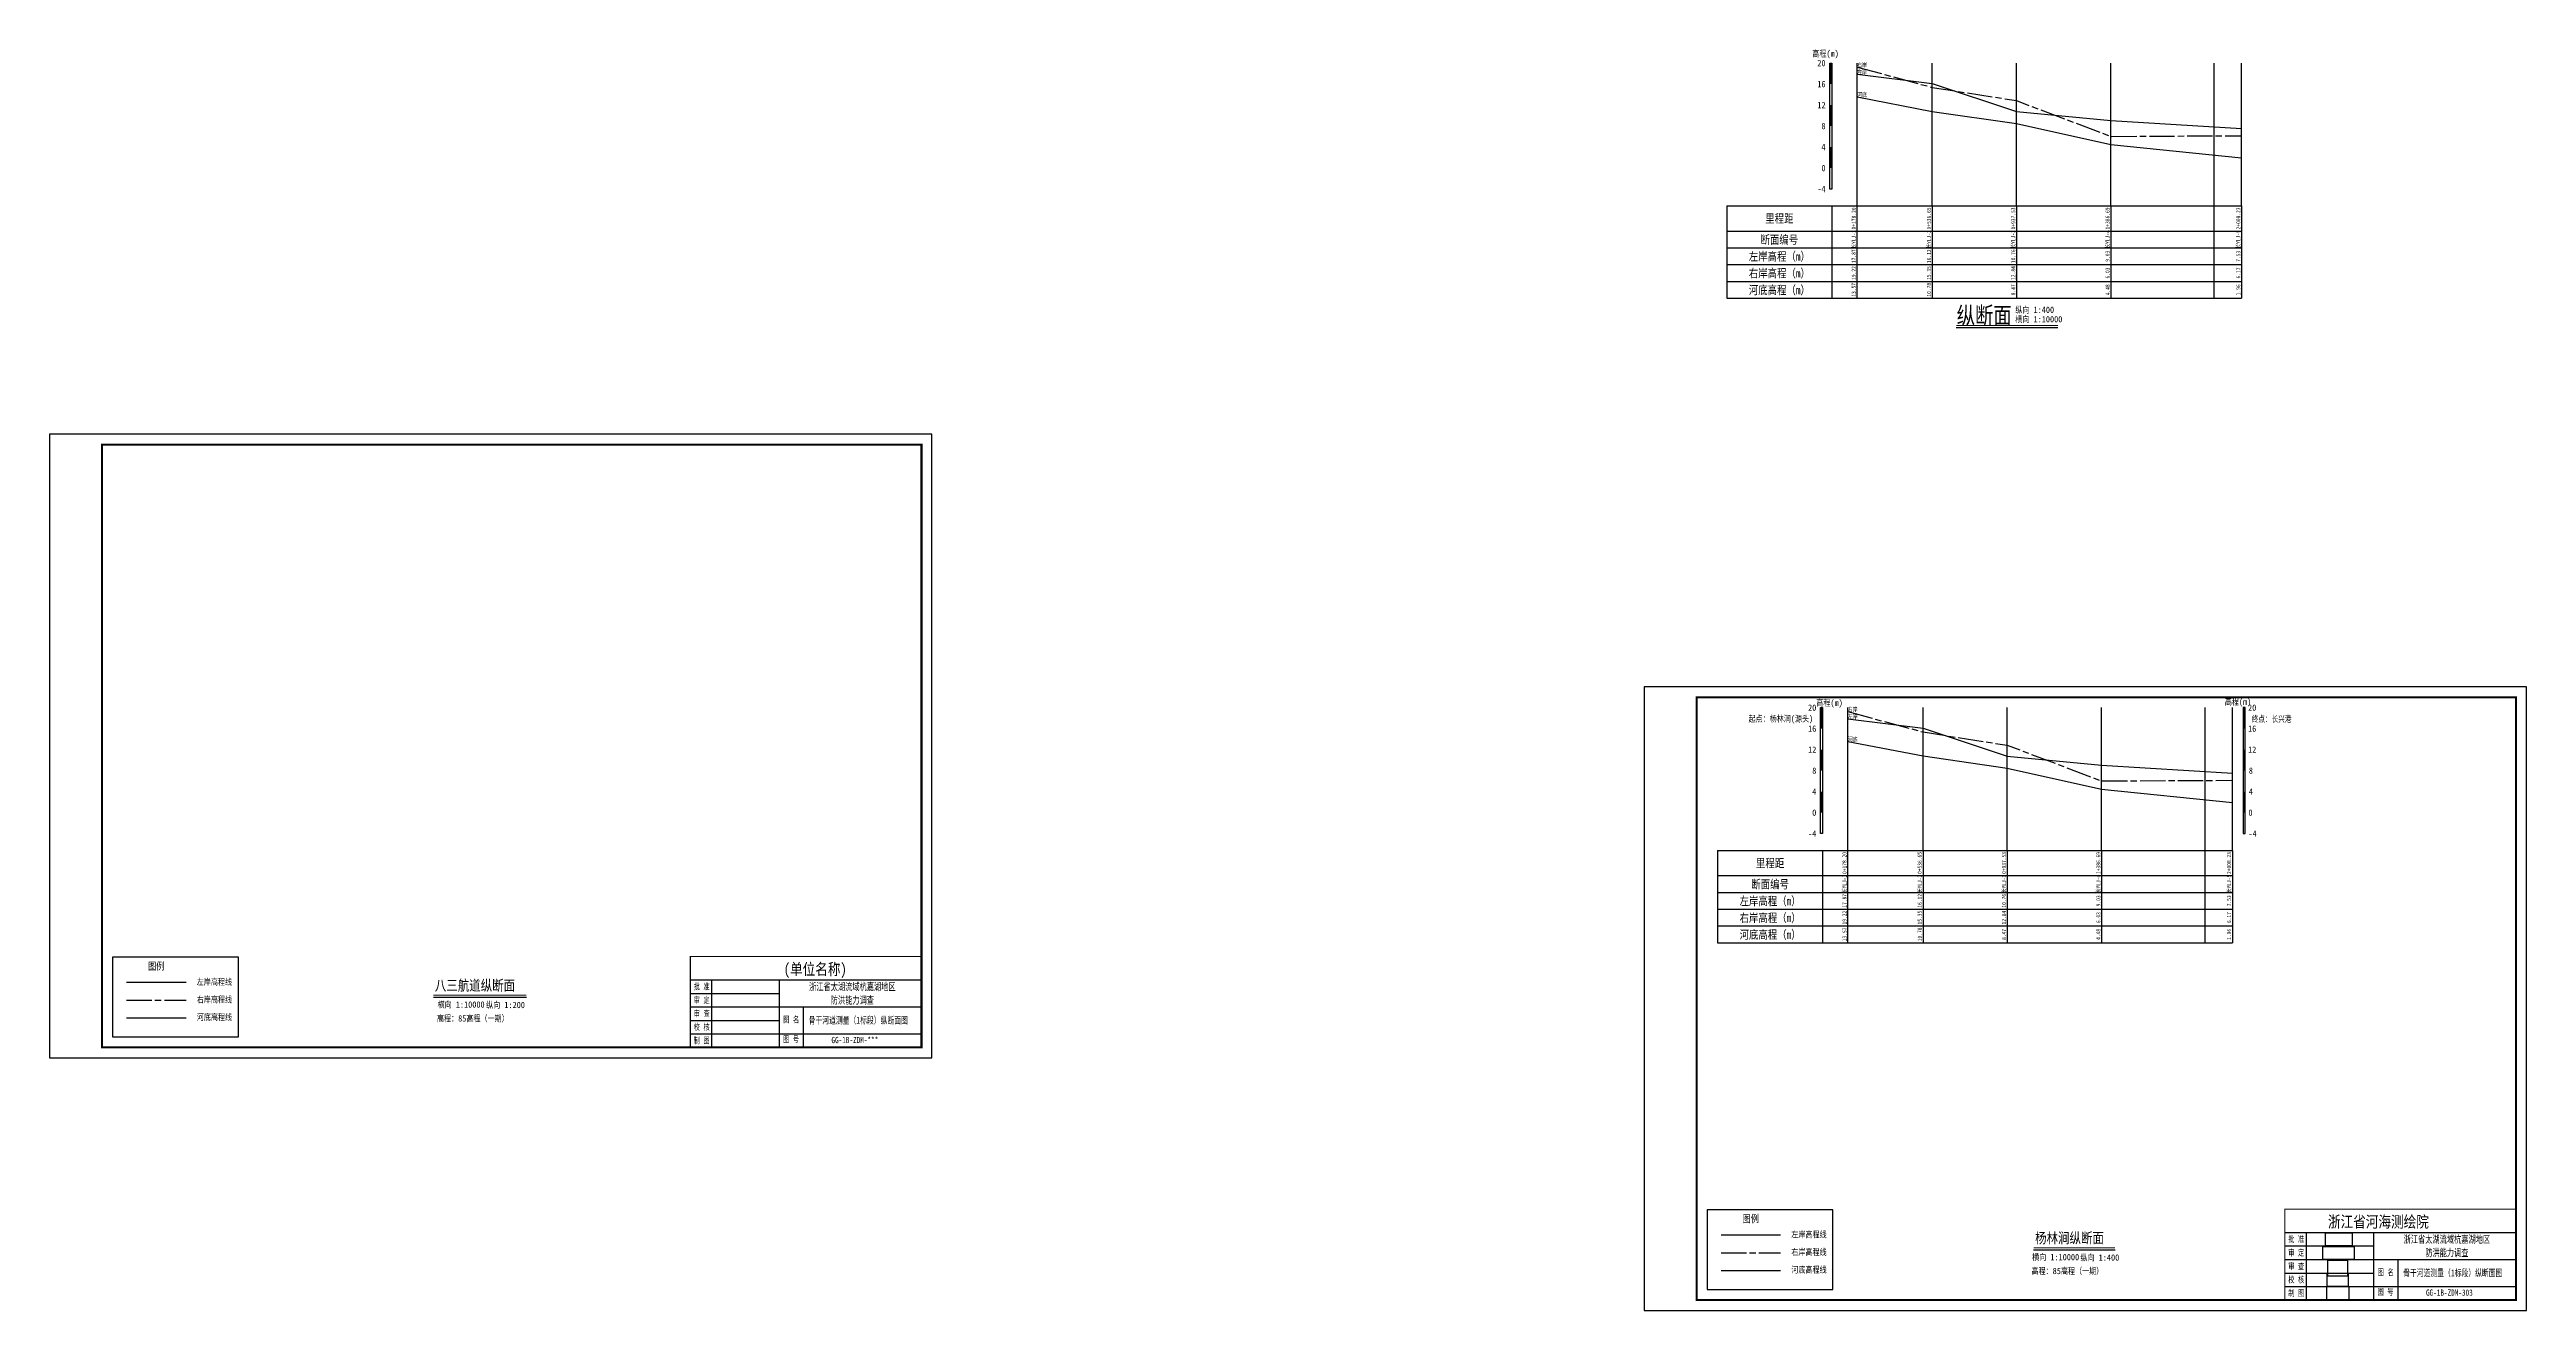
# Model space of a CAD drawing. Extents: x 532727 to 533906, y 3419736 to 3420336.
import ezdxf
from ezdxf.enums import TextEntityAlignment as Align

# ---------------------------------------------------------------- set-up
doc = ezdxf.new("R2010")
doc.units = 0
doc.header["$LTSCALE"] = 0.5
doc.linetypes.add('ACAD_ISO08W100', pattern=[36, 24, -3, 6, -3])
doc.layers.get('0').update_dxf_attribs({"linetype": 'CONTINUOUS'})
for name, color, linetype, lineweight in [('00右岸断面线', 5, 'ACAD_ISO08W100', 30), ('00左岸断面线', 6, 'CONTINUOUS', 30), ('00河底高程', 2, 'CONTINUOUS', 30), ('xxxx', 6, 'CONTINUOUS', 30)]:
    doc.layers.add(name, color=color, linetype=linetype, lineweight=lineweight)
for name, color, linetype in [('tab', 9, 'CONTINUOUS'), ('TEXT', 7, 'CONTINUOUS'), ('zdm1', 2, 'CONTINUOUS'), ('zh', 9, 'CONTINUOUS'), ('图框', 7, 'CONTINUOUS'), ('标注', 7, 'CONTINUOUS'), ('纵断面曲线名称', 7, 'CONTINUOUS'), ('高程标尺', 3, 'CONTINUOUS')]:
    doc.layers.add(name, color=color, linetype=linetype)
doc.styles.add('HZ', font='fangsong_GB2312.ttf', dxfattribs={"width": 0.8})
doc.styles.add('tk2', font='fangsong_GB2312.ttf', dxfattribs={"width": 0.8})
doc.styles.add('黑体2', font='simhei.ttf', dxfattribs={"width": 0.75, "height": 3})
picture_1 = doc.add_image_def('image1.tif', size_in_pixel=(413, 175))
picture_2 = doc.add_image_def('image2.tif', size_in_pixel=(364, 223))
picture_3 = doc.add_image_def('image3.tif', size_in_pixel=(379, 181))
picture_4 = doc.add_image_def('image4.tif', size_in_pixel=(244, 153))
picture_5 = doc.add_image_def('image5.tif', size_in_pixel=(332, 273))

# ---------------------------------------------------------------- blocks, each defined once
blk = doc.blocks.new('A$C0B9647FD')
at = {"lineweight": 100, "const_width": 0.5}
blk.add_lwpolyline([(0, 43.3), (-110, 43.3), (-110, 0), (0, 0), (0, 43.3)], dxfattribs=at)
at = {"layer": 'TEXT', "color": 0}
for p, q in [((-110, 32.1, 0), (0, 32.1, 0)), ((-110, 25.7, 0), (-67.8, 25.7, 0)), ((-99.9, 32.1, 0), (-99.9, 6.4, 0)), ((-67.8, 32.1, 0), (-67.8, 6.4, 0)), ((-110, 19.3, 0), (-67.8, 19.3, 0)), ((-110, 12.8, 0), (-67.8, 12.8, 0)), ((-67.8, 19.3, 0), (0, 19.3, 0)), ((-56.3, 19.3, 0), (-56.3, 0, 0)), ((-110, 6.4, 0), (0, 6.4, 0)), ((-99.9, 6.4, 0), (-99.9, 0, 0)), ((-67.8, 6.4, 0), (-67.8, 0, 0))]:
    blk.add_line(p, q, dxfattribs=at)
at = {"layer": 'TEXT', "color": 7, "ltscale": 8, "style": 'tk2'}
for tag, p, height, width in [('浙江省水利水电技术咨询中心', (-89.5, 34.5, 0), 5.5, 0.8), ('批准', (-108.4, 27.5, 0), 3, 0.7), ('审定', (-108.4, 21, 0), 3, 0.7), ('审 查', (-108.4, 14.6, 0), 3, 0.7), ('图名', (-65.8, 11.7, 0), 3, 0.7), ('校 核', (-108.4, 8.2, 0), 3, 0.7), ('制 图', (-108.4, 1.8, 0), 3, 0.7), ('图号', (-65.9, 2.4, 0), 3, 0.7)]:
    blk.add_attdef(tag, p, '', height=height, dxfattribs=dict(at, width=width))
at = {"layer": 'TEXT', "color": 0, "style": 'tk2', "width": 0.7}
for tag, height, p in [('浙江省太湖流域杭嘉湖地区', 3.5, (-32.9, 28.9, -206.7)), ('防洪能力调查', 3.5, (-32.9, 22.5, -206.7)), ('骨干河道测量（*标段）水系图', 3.3, (-30.1, 12.9, -206.7)), ('HJH-01', 3, (-31.7, 3.5, -206.7))]:
    blk.add_attdef(tag, text='', height=height, dxfattribs=at).set_placement(p, align=Align.MIDDLE_CENTER)
blk = doc.blocks.new('A$C72737839')
at = {"linetype": 'Continuous'}
blk.add_lwpolyline([(59.9, 0), (59.9, 37.9), (0, 37.9)], dxfattribs=at)
at = {"linetype": 'Continuous', "flags": 128}
for points in [[(0, 37.9), (0, 0)], [(0, 0), (59.9, 0)]]:
    blk.add_lwpolyline(points, dxfattribs=at)
at = {"layer": '00右岸断面线', "color": 5, "lineweight": 30}
blk.add_line((6.7, 17.5), (35, 17.5), dxfattribs=at)
at = {"layer": '00河底高程', "color": 2, "lineweight": 30}
blk.add_line((6.7, 9.1), (35, 9.1), dxfattribs=at)
at = {"layer": 'xxxx', "color": 6, "lineweight": 30}
blk.add_line((6.7, 26), (35, 26), dxfattribs=at)
at = {"layer": 'tab', "color": 0, "style": 'HZ', "width": 0.8}
blk.add_text('图例', height=3.5, dxfattribs=at).set_placement((20.8, 33.8), align=Align.MIDDLE)
at = {"layer": 'zdm1', "linetype": 'Continuous', "style": 'HZ', "width": 0.8}
for s, p in [('左岸高程线', (48.5, 26.3)), ('右岸高程线', (48.5, 17.9)), ('河底高程线', (48.5, 9.5))]:
    blk.add_text(s, height=3, dxfattribs=at).set_placement(p, align=Align.MIDDLE)

msp = doc.modelspace()

# ---------------------------------------------------------------- linework, layer by layer
at = {"layer": '00右岸断面线', "flags": 128}
for points in [[(533587.6, 3420327.8), (533623.4, 3420318.1), (533663.5, 3420311.8), (533708.4, 3420294.8), (533770.6, 3420295.1)], [(533583.2, 3420020.8), (533619, 3420011.1), (533659.1, 3420004.8), (533704, 3419987.8), (533766.2, 3419988.1)]]:
    msp.add_lwpolyline(points, dxfattribs=at)
at = {"layer": '00左岸断面线', "flags": 128}
for points in [[(533587.6, 3420324.4), (533623.4, 3420320), (533663.5, 3420306.6), (533708.4, 3420302.3), (533770.6, 3420298.5)], [(533583.2, 3420017.4), (533619, 3420013), (533659.1, 3419999.6), (533704, 3419995.3), (533766.2, 3419991.5)]]:
    msp.add_lwpolyline(points, dxfattribs=at)
at = {"layer": '00河底高程', "flags": 128}
for points in [[(533587.6, 3420313.6), (533623.4, 3420306.7), (533663.5, 3420300.9), (533708.4, 3420290.9), (533770.6, 3420284.6)], [(533583.2, 3420006.6), (533619, 3419999.7), (533659.1, 3419993.9), (533704, 3419983.9), (533766.2, 3419977.6)]]:
    msp.add_lwpolyline(points, dxfattribs=at)
at = {"layer": 'tab'}
for p, q in [((533525.6, 3420261.7), (533770.6, 3420261.7)), ((533525.6, 3420261.7), (533525.6, 3420217.7)), ((533575.6, 3420261.7), (533575.6, 3420217.7)), ((533587.6, 3420217.7), (533587.6, 3420261.7)), ((533623.4, 3420261.7), (533623.4, 3420217.7)), ((533663.5, 3420261.7), (533663.5, 3420217.7)), ((533708.4, 3420261.7), (533708.4, 3420217.7)), ((533757.6, 3420217.7), (533757.6, 3420261.7)), ((533770.6, 3420261.7), (533770.6, 3420217.7)), ((533525.6, 3420249.7), (533770.6, 3420249.7)), ((533525.6, 3420241.7), (533770.6, 3420241.7)), ((533525.6, 3420233.7), (533770.6, 3420233.7)), ((533525.6, 3420225.7), (533770.6, 3420225.7)), ((533525.6, 3420217.7), (533770.6, 3420217.7)), ((533521.2, 3419954.7), (533521.2, 3419910.7)), ((533521.2, 3419954.7), (533766.2, 3419954.7)), ((533521.2, 3419954.7), (533521.2, 3419910.7)), ((533571.2, 3419954.7), (533571.2, 3419910.7)), ((533583.2, 3419910.7), (533583.2, 3419954.7)), ((533619, 3419954.7), (533619, 3419910.7)), ((533659.1, 3419954.7), (533659.1, 3419910.7)), ((533704, 3419954.7), (533704, 3419910.7)), ((533753.2, 3419910.7), (533753.2, 3419954.7)), ((533766.2, 3419954.7), (533766.2, 3419910.7)), ((533521.2, 3419942.7), (533766.2, 3419942.7)), ((533521.2, 3419934.7), (533766.2, 3419934.7)), ((533521.2, 3419926.7), (533766.2, 3419926.7)), ((533521.2, 3419918.7), (533766.2, 3419918.7)), ((533521.2, 3419910.7), (533766.2, 3419910.7))]:
    msp.add_line(p, q, dxfattribs=at)
at = {"layer": 'tab', "color": 9, "const_width": 0.5, "flags": 128}
msp.add_lwpolyline([(533634.8, 3420204.7), (533683.2, 3420204.7)], dxfattribs=at)
at = {"layer": 'tab', "color": 9, "flags": 128}
msp.add_lwpolyline([(533634.8, 3420203.7), (533683.2, 3420203.7)], dxfattribs=at)
at = {"layer": 'zh', "color": 6}
for p, q in [((533587.6, 3420261.7), (533587.6, 3420329.7)), ((533623.4, 3420261.7), (533623.4, 3420329.7)), ((533663.5, 3420261.7), (533663.5, 3420329.7)), ((533708.4, 3420261.7), (533708.4, 3420329.7)), ((533770.6, 3420261.7), (533770.6, 3420329.7)), ((533583.2, 3419954.7), (533583.2, 3420022.7)), ((533619, 3419954.7), (533619, 3420022.7)), ((533659.1, 3419954.7), (533659.1, 3420022.7)), ((533704, 3419954.7), (533704, 3420022.7)), ((533766.2, 3419954.7), (533766.2, 3420022.7))]:
    msp.add_line(p, q, dxfattribs=at)
at = {"layer": 'zh'}
for p, q in [((533757.6, 3420261.7), (533757.6, 3420329.7)), ((533753.2, 3419954.7), (533753.2, 3420022.7))]:
    msp.add_line(p, q, dxfattribs=at)
at = {"layer": '图框', "flags": 128}
for points in [[(532727.3, 3419855.9), (533147.3, 3419855.9), (533147.3, 3420152.9), (532727.3, 3420152.9)], [(533486.2, 3419735.6), (533906.2, 3419735.6), (533906.2, 3420032.6), (533486.2, 3420032.6)]]:
    msp.add_lwpolyline(points, close=True, dxfattribs=at)
at = {"layer": '图框', "const_width": 1, "flags": 128}
for points in [[(532752.3, 3419860.9), (533142.3, 3419860.9), (533142.3, 3420147.9), (532752.3, 3420147.9)], [(533511.2, 3419740.6), (533901.2, 3419740.6), (533901.2, 3420027.6), (533511.2, 3420027.6)]]:
    msp.add_lwpolyline(points, close=True, dxfattribs=at)
at = {"layer": '图框', "color": 0, "const_width": 0.5, "flags": 128}
for points in [[(532910, 3419885.8), (532954.3, 3419885.8)], [(533671.6, 3419765.4), (533710.4, 3419765.4)]]:
    msp.add_lwpolyline(points, dxfattribs=at)
at = {"layer": '图框', "color": 0, "flags": 128}
for points in [[(532910, 3419884.8), (532954.3, 3419884.8)], [(533671.6, 3419764.4), (533710.4, 3419764.4)]]:
    msp.add_lwpolyline(points, dxfattribs=at)
at = {"layer": '高程标尺', "flags": 128}
for points in [[(533574.6, 3420269.7), (533574.6, 3420329.7), (533575.6, 3420329.7), (533575.6, 3420269.7)], [(533570.2, 3419962.7), (533570.2, 3420022.7), (533571.2, 3420022.7), (533571.2, 3419962.7)], [(533772.3, 3419962.7), (533772.3, 3420022.7), (533771.3, 3420022.7), (533771.3, 3419962.7)]]:
    msp.add_lwpolyline(points, close=True, dxfattribs=at)
at = {"layer": '高程标尺'}
for points in [[(533574.6, 3420319.7), (533575.6, 3420319.7), (533574.6, 3420329.7), (533575.6, 3420329.7)], [(533574.6, 3420299.7), (533575.6, 3420299.7), (533574.6, 3420309.7), (533575.6, 3420309.7)], [(533574.6, 3420279.7), (533575.6, 3420279.7), (533574.6, 3420289.7), (533575.6, 3420289.7)], [(533570.2, 3420012.7), (533571.2, 3420012.7), (533570.2, 3420022.7), (533571.2, 3420022.7)], [(533772.3, 3420012.7), (533771.3, 3420012.7), (533772.3, 3420022.7), (533771.3, 3420022.7)], [(533570.2, 3419992.7), (533571.2, 3419992.7), (533570.2, 3420002.7), (533571.2, 3420002.7)], [(533772.3, 3419992.7), (533771.3, 3419992.7), (533772.3, 3420002.7), (533771.3, 3420002.7)], [(533570.2, 3419972.7), (533571.2, 3419972.7), (533570.2, 3419982.7), (533571.2, 3419982.7)], [(533772.3, 3419972.7), (533771.3, 3419972.7), (533772.3, 3419982.7), (533771.3, 3419982.7)]]:
    msp.add_solid(points, dxfattribs=at)

# ---------------------------------------------------------------- block references
at = {"layer": '图框', "linetype": 'Continuous'}
for p in [(532757.3, 3419865.9), (533516.2, 3419745.6)]:
    msp.add_blockref('A$C72737839', p, dxfattribs=at)
for p, values in [((533142.3, 3419860.9), {'图号': '图 号', '图名': '图 名', '批准': '批 准', '校 核': '校 核', '审 查': '审 查', '审定': '审 定', '制 图': '制 图', '浙江省水利水电技术咨询中心': '        (单位名称)', 'HJH-01': 'GG-1B-ZDM-***', '骨干河道测量（*标段）水系图': '骨干河道测量（1标段）纵断面图', '浙江省太湖流域杭嘉湖地区': '浙江省太湖流域杭嘉湖地区', '防洪能力调查': '防洪能力调查'}), ((533901.2, 3419740.6), {'图号': '图 号', '图名': '图 名', '批准': '批 准', '校 核': '校 核', '审 查': '审 查', '审定': '审 定', '制 图': '制 图', '浙江省水利水电技术咨询中心': '浙江省河海测绘院', 'HJH-01': 'GG-1B-ZDM-303', '骨干河道测量（*标段）水系图': '骨干河道测量（1标段）纵断面图', '浙江省太湖流域杭嘉湖地区': '浙江省太湖流域杭嘉湖地区', '防洪能力调查': '防洪能力调查'})]:
    msp.add_blockref('A$C0B9647FD', p, dxfattribs=at).add_auto_attribs(values)

# ---------------------------------------------------------------- texts
at = {"layer": 'tab', "color": 3, "style": 'HZ', "width": 0.8}
for s, height, p in [('里程距', 4, (533550.6, 3420255.7)), ('左岸高程（m）', 4, (533550.6, 3420237.7)), ('断面编号', 4, (533550.6, 3420245.7)), ('右岸高程（m）', 4, (533550.6, 3420229.7)), ('河底高程（m）', 4, (533550.6, 3420221.7)), ('纵断面', 8, (533648.1, 3420209.7)), ('里程距', 4, (533546.2, 3419948.7)), ('左岸高程（m）', 4, (533546.2, 3419930.7)), ('断面编号', 4, (533546.2, 3419938.7)), ('右岸高程（m）', 4, (533546.2, 3419922.7)), ('河底高程（m）', 4, (533546.2, 3419914.7))]:
    msp.add_text(s, height=height, dxfattribs=at).set_placement(p, align=Align.MIDDLE)
for s, p in [('0+178.20', (533587.6, 3420255.7)), ('0+536.65', (533623.4, 3420255.7)), ('0+937.53', (533663.5, 3420255.7)), ('1+386.69', (533708.4, 3420255.7)), ('2+008.23', (533770.6, 3420255.7)), ('长YLJ-1', (533587.6, 3420245.7)), ('17.87', (533587.6, 3420237.7)), ('长YLJ-2', (533623.4, 3420245.7)), ('16.12', (533623.4, 3420237.7)), ('长YLJ-3', (533663.5, 3420245.7)), ('10.76', (533663.5, 3420237.7)), ('长YLJ-4', (533708.4, 3420245.7)), ('9.03', (533708.4, 3420237.7)), ('长YLJ-5', (533770.6, 3420245.7)), ('7.53', (533770.6, 3420237.7)), ('19.22', (533587.6, 3420229.7)), ('15.35', (533623.4, 3420229.7)), ('12.84', (533663.5, 3420229.7)), ('6.03', (533708.4, 3420229.7)), ('6.17', (533770.6, 3420229.7)), ('13.57', (533587.6, 3420221.7)), ('10.78', (533623.4, 3420221.7)), ('8.47', (533663.5, 3420221.7)), ('4.48', (533708.4, 3420221.7)), ('1.96', (533770.6, 3420221.7)), ('0+178.20', (533583.2, 3419948.7)), ('0+536.65', (533619, 3419948.7)), ('0+937.53', (533659.1, 3419948.7)), ('1+386.69', (533704, 3419948.7)), ('2+008.23', (533766.2, 3419948.7)), ('长YLJ-1', (533583.2, 3419938.7)), ('17.87', (533583.2, 3419930.7)), ('长YLJ-2', (533619, 3419938.7)), ('16.12', (533619, 3419930.7)), ('长YLJ-3', (533659.1, 3419938.7)), ('10.76', (533659.1, 3419930.7)), ('长YLJ-4', (533704, 3419938.7)), ('9.03', (533704, 3419930.7)), ('长YLJ-5', (533766.2, 3419938.7)), ('7.53', (533766.2, 3419930.7)), ('19.22', (533583.2, 3419922.7)), ('15.35', (533619, 3419922.7)), ('12.84', (533659.1, 3419922.7)), ('6.03', (533704, 3419922.7)), ('6.17', (533766.2, 3419922.7)), ('13.57', (533583.2, 3419914.7)), ('10.78', (533619, 3419914.7)), ('8.47', (533659.1, 3419914.7)), ('4.48', (533704, 3419914.7)), ('1.96', (533766.2, 3419914.7))]:
    msp.add_text(s, height=2, rotation=90, dxfattribs=at).set_placement(p, align=Align.BOTTOM_CENTER)
for s, p in [('纵向 1:400', (533662.9, 3420210.7)), ('横向 1:10000', (533662.9, 3420206.2))]:
    msp.add_text(s, height=3, dxfattribs=at).set_placement(p)
at = {"layer": '图框', "color": 0, "style": 'HZ', "width": 0.8}
for s, p in [('八三航道纵断面', (532929.8, 3419890.5)), ('杨林涧纵断面', (533688.7, 3419770.2))]:
    msp.add_text(s, height=5, dxfattribs=at).set_placement(p, align=Align.MIDDLE)
for s, p in [('高程：85高程（一期）', (532911.7, 3419873.2)), ('横向 1:10000', (532912, 3419879.8)), ('纵向 1:200', (532935.1, 3419879.6)), ('高程：85高程（一期）', (533670.6, 3419752.9)), ('横向 1:10000', (533670.9, 3419759.5)), ('纵向 1:400', (533693.9, 3419759.3))]:
    msp.add_text(s, height=3, dxfattribs=at).set_placement(p)
at = {"layer": '标注', "linetype": 'Continuous'}
for s, style, width, p in [('起点：杨林涧(源头) ', 'HZ', 0.8, (533552.3, 3420017.3)), ('终点：长兴港 ', '黑体2', 0.75, (533785.8, 3420017.4))]:
    msp.add_text(s, height=3, dxfattribs=dict(at, style=style, width=width)).set_placement(p, align=Align.MIDDLE)
at = {"layer": '纵断面曲线名称', "color": 3, "style": 'HZ', "width": 0.8}
for p in [(533587.6, 3420327.8), (533583.2, 3420020.8)]:
    msp.add_text('右岸', height=2.1, dxfattribs=at).set_placement(p)
at = {"layer": '纵断面曲线名称', "color": 2, "style": 'HZ', "width": 0.8}
for p in [(533587.6, 3420324.4), (533583.2, 3420017.4)]:
    msp.add_text('左岸', height=2.1, dxfattribs=at).set_placement(p)
at = {"layer": '纵断面曲线名称', "color": 4, "style": 'HZ', "width": 0.8}
for p in [(533587.6, 3420313.6), (533583.2, 3420006.6)]:
    msp.add_text('河底', height=2.1, dxfattribs=at).set_placement(p)
at = {"layer": '高程标尺', "style": 'HZ', "width": 0.8}
for p in [(533572.6, 3420332.7), (533574.5, 3420023.5), (533768.9, 3420024)]:
    msp.add_text('高程(m)', height=3, dxfattribs=at).set_placement(p, align=Align.CENTER)
for s, p in [('20', (533572.6, 3420329.7)), ('16', (533572.6, 3420319.7)), ('12', (533572.6, 3420309.7)), ('8', (533572.6, 3420299.7)), ('4', (533572.6, 3420289.7)), ('0', (533572.6, 3420279.7)), ('-4', (533572.6, 3420269.7)), ('20', (533568.2, 3420022.7)), ('20', (533777.6, 3420022.7)), ('16', (533568.2, 3420012.7)), ('12', (533568.2, 3420002.7)), ('16', (533777.6, 3420012.7)), ('12', (533777.6, 3420002.7)), ('8', (533568.2, 3419992.7)), ('8', (533776, 3419992.7)), ('4', (533568.2, 3419982.7)), ('4', (533776, 3419982.7)), ('0', (533568.2, 3419972.7)), ('0', (533775.8, 3419972.7)), ('-4', (533568.2, 3419962.7)), ('-4', (533777.8, 3419962.7))]:
    msp.add_text(s, height=3, dxfattribs=at).set_placement(p, align=Align.MIDDLE_RIGHT)

# ---------------------------------------------------------------- pictures from other files: only their frames are drawn
at = {"linetype": 'Continuous'}
image = msp.add_image(picture_3, insert=(533810.5, 3419766.4), size_in_units=(12.8, 6.12), dxfattribs=at)
image.dxf.flags = 15
image = msp.add_image(picture_1, insert=(533809.2, 3419759.8, 0), size_in_units=(14.9, 6.31), dxfattribs=at)
image.dxf.flags = 15
image = msp.add_image(picture_5, insert=(533811.6, 3419751.9), size_in_units=(9.33, 7.67), dxfattribs=at)
image.dxf.flags = 15
image = msp.add_image(picture_2, insert=(533811.1, 3419740.6), size_in_units=(10.6, 6.51), dxfattribs=at)
image.dxf.flags = 15
image = msp.add_image(picture_4, insert=(533811.3, 3419747), size_in_units=(10, 6.28), dxfattribs=at)
image.dxf.flags = 15

doc.saveas('drawing.dxf')
